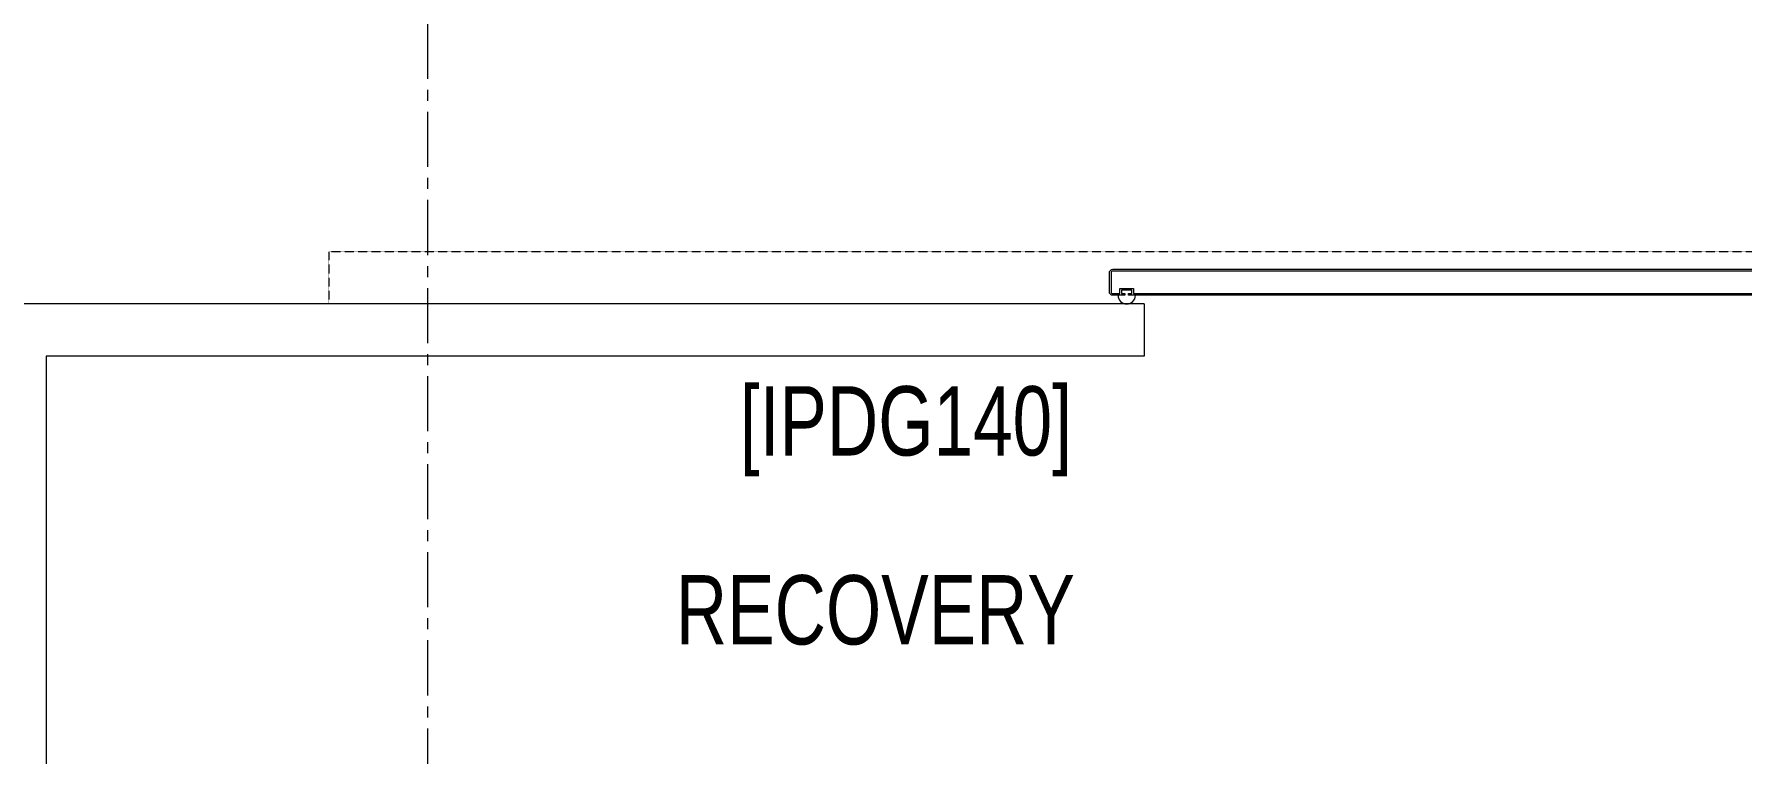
# Model space of a CAD drawing. Header units: millimetres. Extents: x 26027 to 581921, y 7230 to 233891.
# Drawn here: x 508464 to 513387, y 189205 to 191281 of the extents above; entities that cross this region are included whole.
import ezdxf

# ---------------------------------------------------------------- set-up
doc = ezdxf.new("R2010")
doc.units = ezdxf.units.MM
doc.header["$LTSCALE"] = 5
doc.linetypes.add('CENTER', pattern=[50.8, 31.75, -6.35, 6.35, -6.35])
doc.linetypes.add('HIDDEN2', pattern=[0.1875, 0.125, -0.0625])
doc.layers.add('72_EGR_BASE_TEXT', color=7, linetype='Continuous', lineweight=5)
doc.layers.add('Walls', color=32, linetype='Continuous', lineweight=5)
doc.layers.add('axes', color=9, linetype='Continuous')
doc.layers.add('Wooden Joinery', color=7, linetype='Continuous', lineweight=5, true_color=0xffdcd1)
doc.styles.add('X3G_ENTITY_2587EA', font='swisscl.ttf', dxfattribs={"height": 200})

msp = doc.modelspace()

# ---------------------------------------------------------------- linework, layer by layer
at = {"layer": 'axes', "linetype": 'CENTER', "lineweight": 0}
msp.add_line((509599.2, 120285.6, 0), (509599.2, 210035.3, 0), dxfattribs=at)
at = {"layer": 'Walls'}
for p, q in [((511663.8, 190502.3, 0), (505898.8, 190502.3, 0)), ((511663.8, 190502.3, 0), (511663.8, 190352.3, 0)), ((511663.8, 190352.3, 0), (508498.8, 190352.3, 0)), ((508498.8, 190352.3, 0), (508498.8, 186055.3, 0))]:
    msp.add_line(p, q, dxfattribs=at)
at = {"layer": 'Wooden Joinery', "linetype": 'HIDDEN2', "elevation": 0}
msp.add_lwpolyline([(513713.8, 190502.3), (513713.8, 190652.3), (509313.8, 190652.3), (509313.8, 190502.3)], dxfattribs=at)
at = {"layer": 'Wooden Joinery', "elevation": 0}
for points in [[(511598.8, 190532.3), (511608.8, 190532.3), (511608.8, 190527.3), (511573.8, 190527.3, -0.414214), (511563.8, 190537.3), (511563.8, 190592.3, -0.414214), (511573.8, 190602.3), (513653.8, 190602.3, -0.414214), (513663.8, 190592.3), (513663.8, 190537.3, -0.414214), (513653.8, 190527.3), (513618.8, 190527.3), (513618.8, 190532.3), (513628.8, 190532.3), (513628.8, 190542.3), (513598.8, 190542.3), (513598.8, 190532.3), (513608.8, 190532.3), (513608.8, 190527.3), (511618.8, 190527.3), (511618.8, 190532.3), (511628.8, 190532.3), (511628.8, 190542.3), (511598.8, 190542.3)], [(511633.8, 190532.3), (513593.8, 190532.3), (513593.8, 190547.3), (513633.8, 190547.3), (513633.8, 190532.3), (513653.8, 190532.3, 0.414214), (513658.8, 190537.3), (513658.8, 190592.3, 0.414214), (513653.8, 190597.3), (511573.8, 190597.3, 0.414214), (511568.8, 190592.3), (511568.8, 190537.3, 0.414214), (511573.8, 190532.3), (511593.8, 190532.3), (511593.8, 190547.3), (511633.8, 190547.3)]]:
    msp.add_lwpolyline(points, format="xyb", close=True, dxfattribs=at)
at = {"layer": 'Wooden Joinery'}
msp.add_arc((511613.8, 190527.3, 0), 25, 180, 0, dxfattribs=at)

# ---------------------------------------------------------------- texts
at = {"layer": '72_EGR_BASE_TEXT', "char_height": 200, "attachment_point": 2, "style": 'X3G_ENTITY_2587EA'}
for s, insert in [('[IPDG140]', (510977.4, 190265.3)), ('RECOVERY', (510889.2, 189720.3))]:
    msp.add_mtext(s, dxfattribs=dict(at, insert=insert))

doc.saveas('drawing.dxf')
